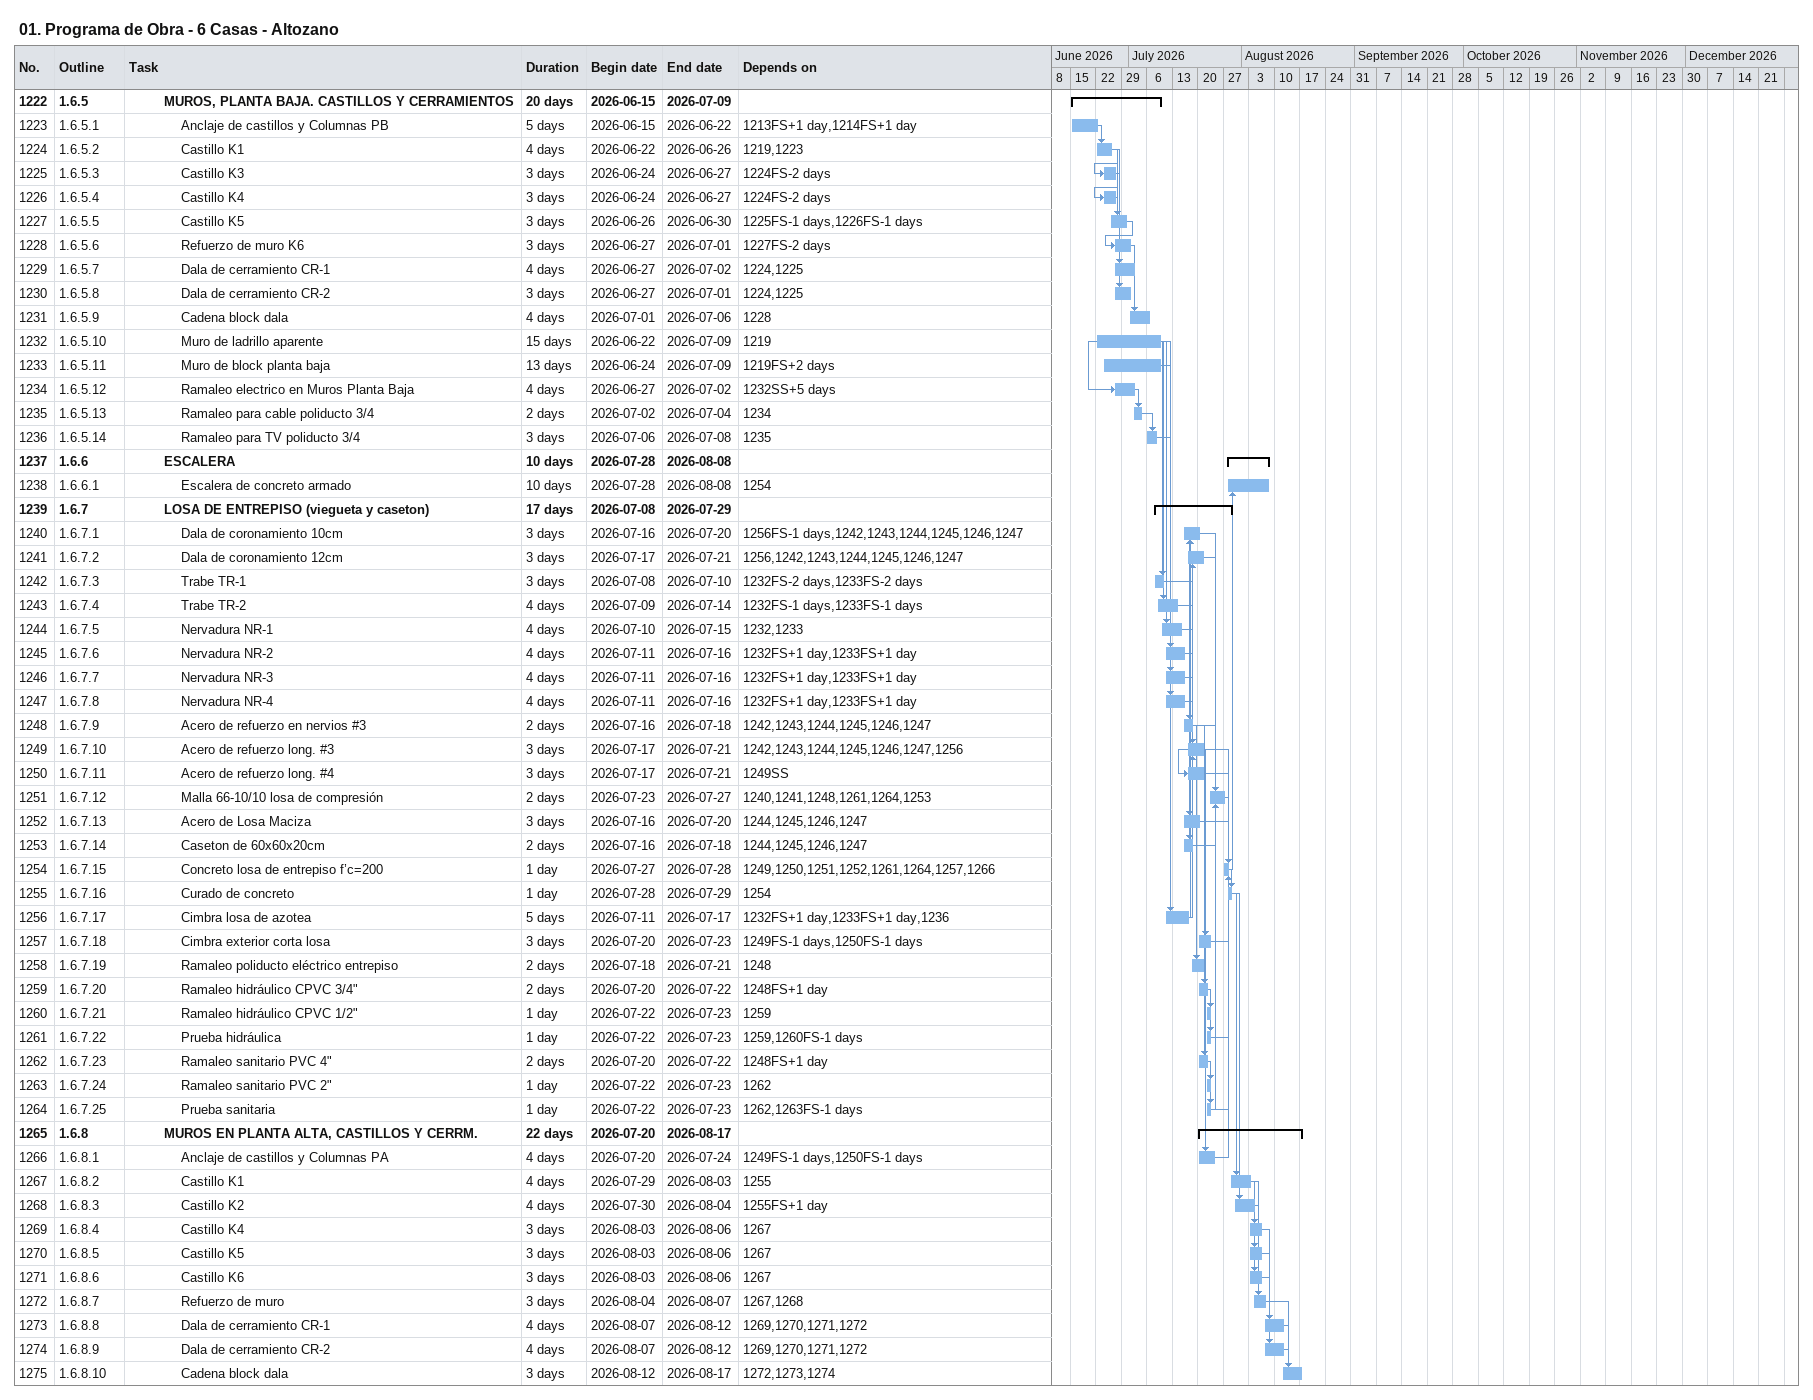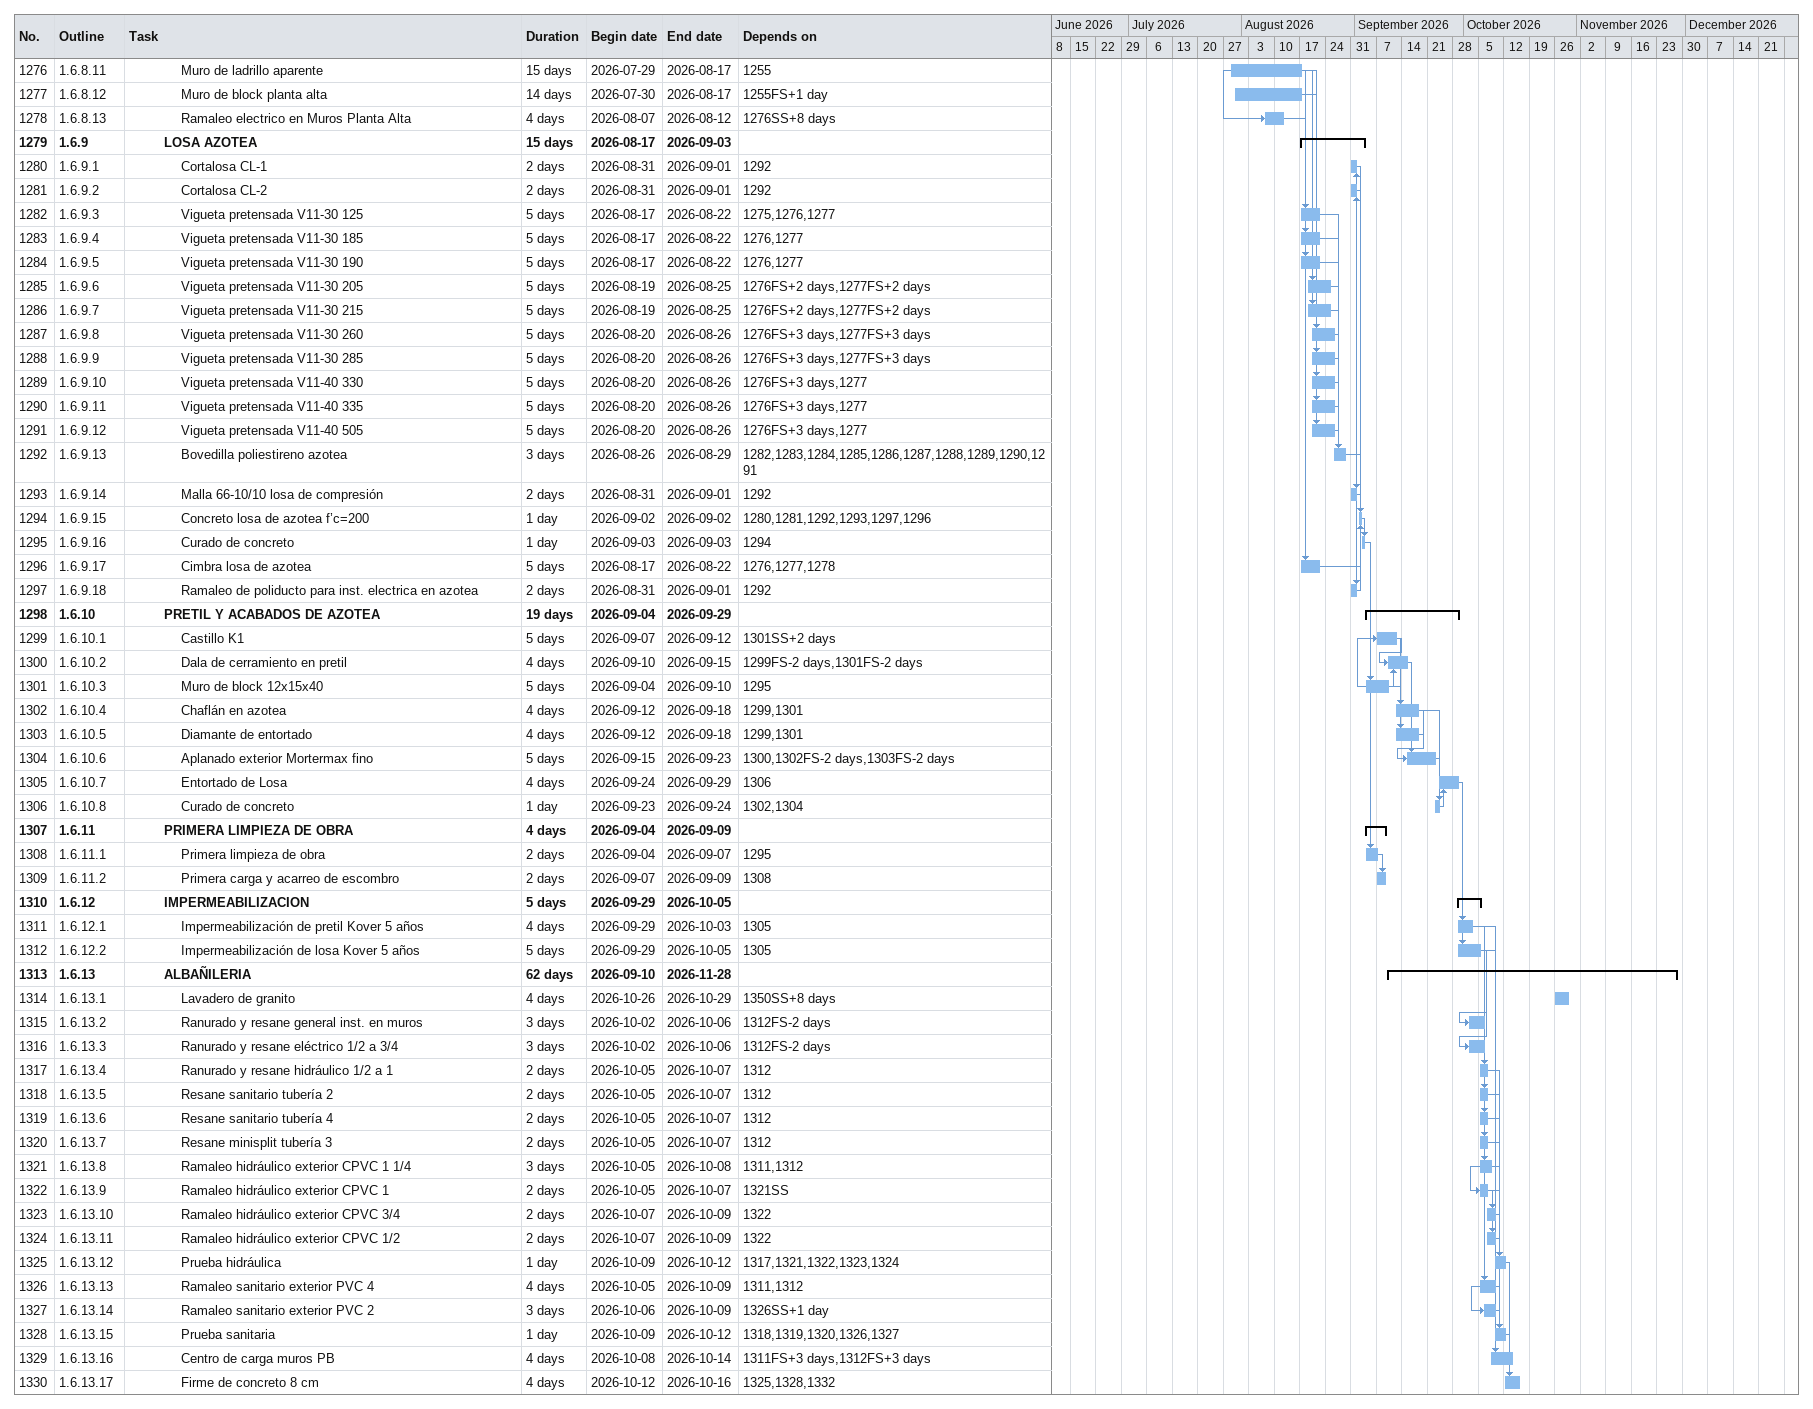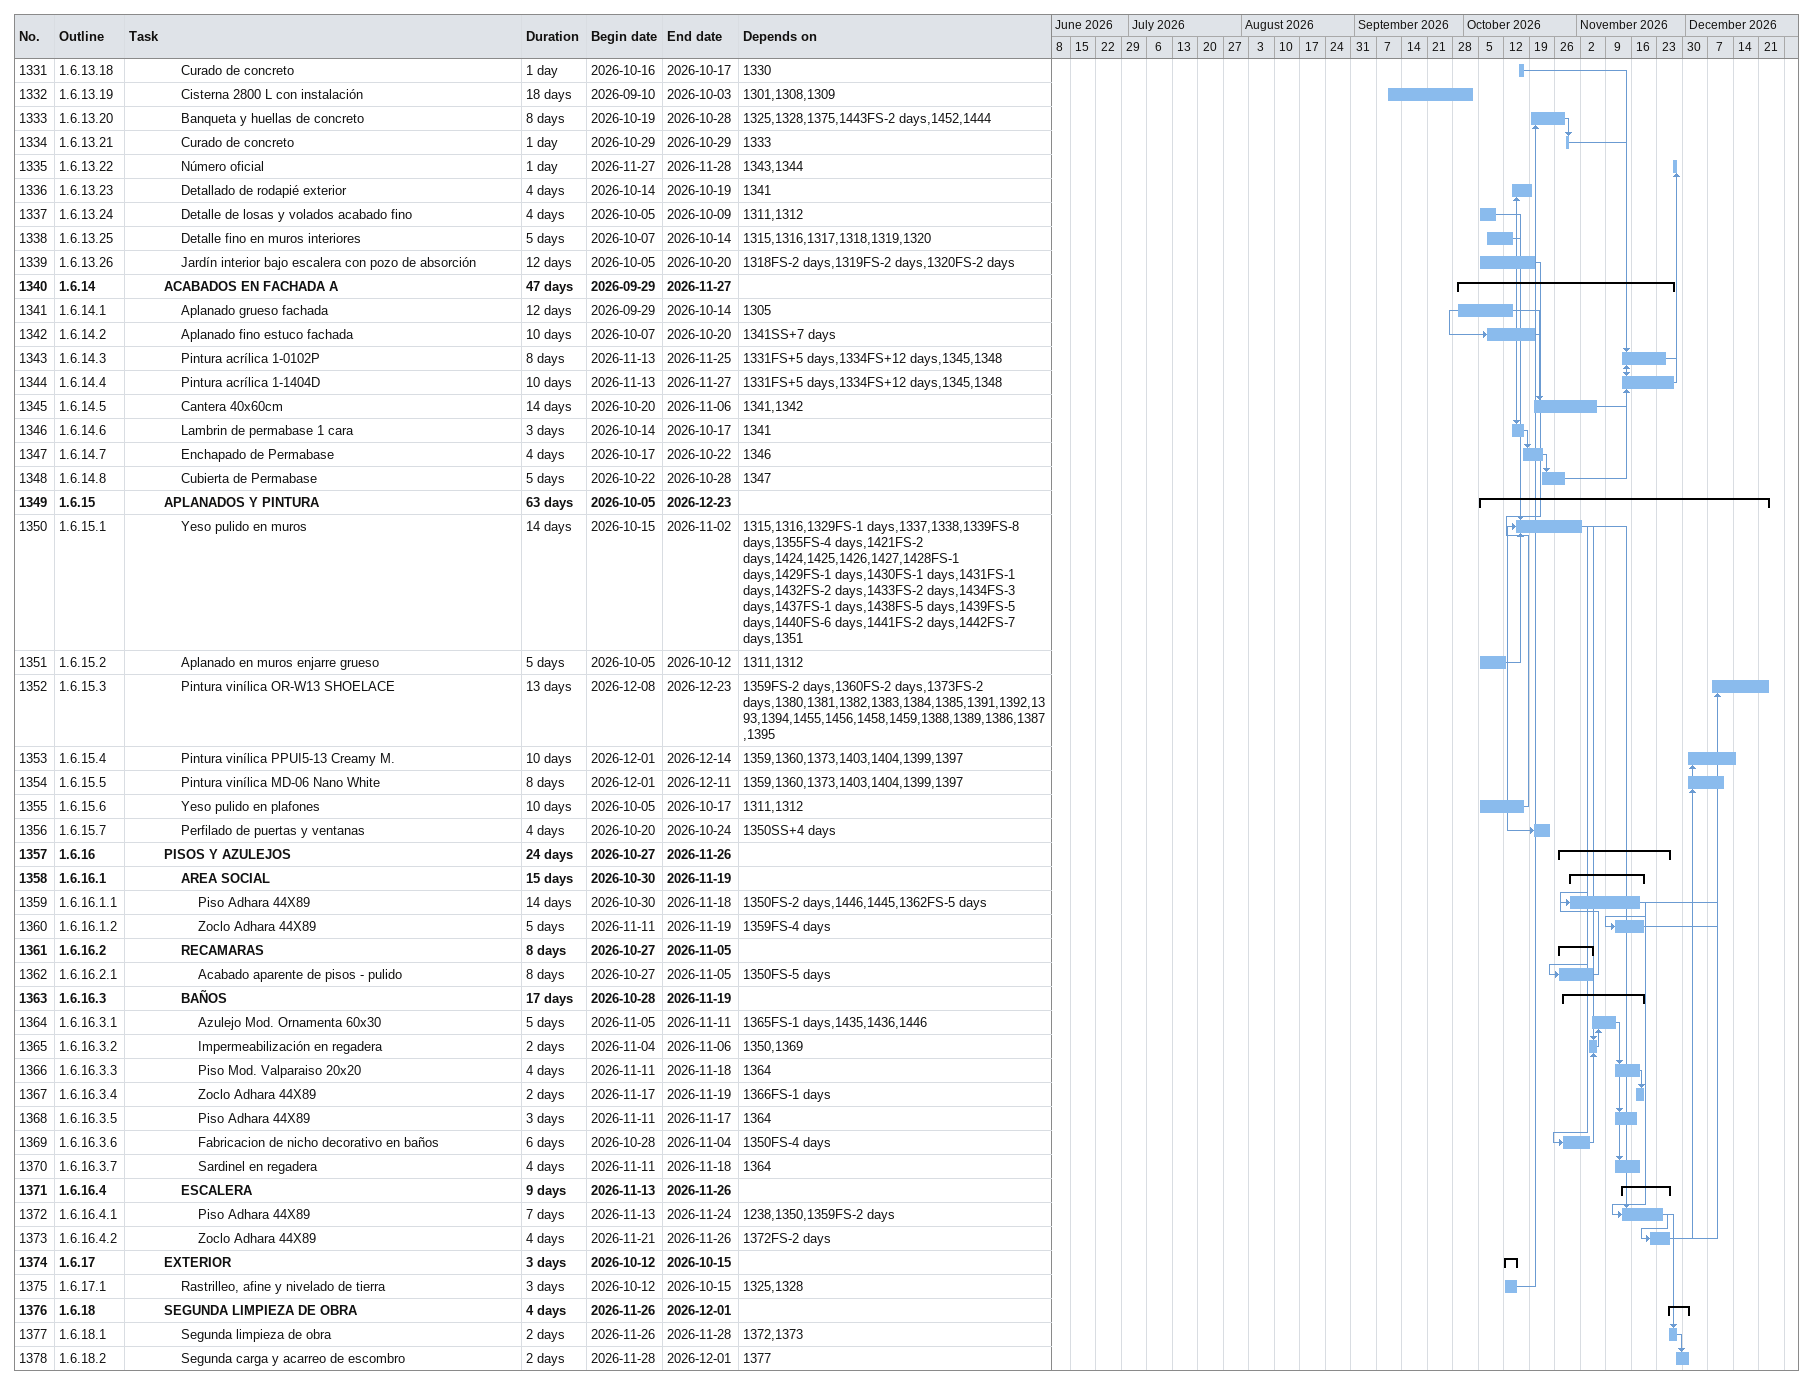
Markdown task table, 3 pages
01. Programa de Obra - 6 Casas - Altozano

| ID | WBS | Task | Duration | Start | Finish | Predecessors |
|---|---|---|---|---|---|---|
| 1222 | 1.6.5 | **MUROS, PLANTA BAJA. CASTILLOS Y CERRAMIENTOS** | 20d | 2026-06-15 | 2026-07-09 |  |
| 1223 | 1.6.5.1 | Anclaje de castillos y Columnas PB | 5d | 2026-06-15 | 2026-06-22 | 1213FS+1d, 1214FS+1d |
| 1224 | 1.6.5.2 | Castillo K1 | 4d | 2026-06-22 | 2026-06-26 | 1219, 1223 |
| 1225 | 1.6.5.3 | Castillo K3 | 3d | 2026-06-24 | 2026-06-27 | 1224FS-2d |
| 1226 | 1.6.5.4 | Castillo K4 | 3d | 2026-06-24 | 2026-06-27 | 1224FS-2d |
| 1227 | 1.6.5.5 | Castillo K5 | 3d | 2026-06-26 | 2026-06-30 | 1225FS-1d, 1226FS-1d |
| 1228 | 1.6.5.6 | Refuerzo de muro K6 | 3d | 2026-06-27 | 2026-07-01 | 1227FS-2d |
| 1229 | 1.6.5.7 | Dala de cerramiento CR-1 | 4d | 2026-06-27 | 2026-07-02 | 1224, 1225 |
| 1230 | 1.6.5.8 | Dala de cerramiento CR-2 | 3d | 2026-06-27 | 2026-07-01 | 1224, 1225 |
| 1231 | 1.6.5.9 | Cadena block dala | 4d | 2026-07-01 | 2026-07-06 | 1228 |
| 1232 | 1.6.5.10 | Muro de ladrillo aparente | 15d | 2026-06-22 | 2026-07-09 | 1219 |
| 1233 | 1.6.5.11 | Muro de block planta baja | 13d | 2026-06-24 | 2026-07-09 | 1219FS+2d |
| 1234 | 1.6.5.12 | Ramaleo electrico en Muros Planta Baja | 4d | 2026-06-27 | 2026-07-02 | 1232SS+5d |
| 1235 | 1.6.5.13 | Ramaleo para cable poliducto 3/4 | 2d | 2026-07-02 | 2026-07-04 | 1234 |
| 1236 | 1.6.5.14 | Ramaleo para TV poliducto 3/4 | 3d | 2026-07-06 | 2026-07-08 | 1235 |
| 1237 | 1.6.6 | **ESCALERA** | 10d | 2026-07-28 | 2026-08-08 |  |
| 1238 | 1.6.6.1 | Escalera de concreto armado | 10d | 2026-07-28 | 2026-08-08 | 1254 |
| 1239 | 1.6.7 | **LOSA DE ENTREPISO (viegueta y caseton)** | 17d | 2026-07-08 | 2026-07-29 |  |
| 1240 | 1.6.7.1 | Dala de coronamiento 10cm | 3d | 2026-07-16 | 2026-07-20 | 1256FS-1d, 1242, 1243, 1244, 1245, 1246, 1247 |
| 1241 | 1.6.7.2 | Dala de coronamiento 12cm | 3d | 2026-07-17 | 2026-07-21 | 1256, 1242, 1243, 1244, 1245, 1246, 1247 |
| 1242 | 1.6.7.3 | Trabe TR-1 | 3d | 2026-07-08 | 2026-07-10 | 1232FS-2d, 1233FS-2d |
| 1243 | 1.6.7.4 | Trabe TR-2 | 4d | 2026-07-09 | 2026-07-14 | 1232FS-1d, 1233FS-1d |
| 1244 | 1.6.7.5 | Nervadura NR-1 | 4d | 2026-07-10 | 2026-07-15 | 1232, 1233 |
| 1245 | 1.6.7.6 | Nervadura NR-2 | 4d | 2026-07-11 | 2026-07-16 | 1232FS+1d, 1233FS+1d |
| 1246 | 1.6.7.7 | Nervadura NR-3 | 4d | 2026-07-11 | 2026-07-16 | 1232FS+1d, 1233FS+1d |
| 1247 | 1.6.7.8 | Nervadura NR-4 | 4d | 2026-07-11 | 2026-07-16 | 1232FS+1d, 1233FS+1d |
| 1248 | 1.6.7.9 | Acero de refuerzo en nervios #3 | 2d | 2026-07-16 | 2026-07-18 | 1242, 1243, 1244, 1245, 1246, 1247 |
| 1249 | 1.6.7.10 | Acero de refuerzo long. #3 | 3d | 2026-07-17 | 2026-07-21 | 1242, 1243, 1244, 1245, 1246, 1247, 1256 |
| 1250 | 1.6.7.11 | Acero de refuerzo long. #4 | 3d | 2026-07-17 | 2026-07-21 | 1249SS |
| 1251 | 1.6.7.12 | Malla 66-10/10 losa de compresión | 2d | 2026-07-23 | 2026-07-27 | 1240, 1241, 1248, 1261, 1264, 1253 |
| 1252 | 1.6.7.13 | Acero de Losa Maciza | 3d | 2026-07-16 | 2026-07-20 | 1244, 1245, 1246, 1247 |
| 1253 | 1.6.7.14 | Caseton de 60x60x20cm | 2d | 2026-07-16 | 2026-07-18 | 1244, 1245, 1246, 1247 |
| 1254 | 1.6.7.15 | Concreto losa de entrepiso f’c=200 | 1d | 2026-07-27 | 2026-07-28 | 1249, 1250, 1251, 1252, 1261, 1264, 1257, 1266 |
| 1255 | 1.6.7.16 | Curado de concreto | 1d | 2026-07-28 | 2026-07-29 | 1254 |
| 1256 | 1.6.7.17 | Cimbra losa de azotea | 5d | 2026-07-11 | 2026-07-17 | 1232FS+1d, 1233FS+1d, 1236 |
| 1257 | 1.6.7.18 | Cimbra exterior corta losa | 3d | 2026-07-20 | 2026-07-23 | 1249FS-1d, 1250FS-1d |
| 1258 | 1.6.7.19 | Ramaleo poliducto eléctrico entrepiso | 2d | 2026-07-18 | 2026-07-21 | 1248 |
| 1259 | 1.6.7.20 | Ramaleo hidráulico CPVC 3/4" | 2d | 2026-07-20 | 2026-07-22 | 1248FS+1d |
| 1260 | 1.6.7.21 | Ramaleo hidráulico CPVC 1/2" | 1d | 2026-07-22 | 2026-07-23 | 1259 |
| 1261 | 1.6.7.22 | Prueba hidráulica | 1d | 2026-07-22 | 2026-07-23 | 1259, 1260FS-1d |
| 1262 | 1.6.7.23 | Ramaleo sanitario PVC 4" | 2d | 2026-07-20 | 2026-07-22 | 1248FS+1d |
| 1263 | 1.6.7.24 | Ramaleo sanitario PVC 2" | 1d | 2026-07-22 | 2026-07-23 | 1262 |
| 1264 | 1.6.7.25 | Prueba sanitaria | 1d | 2026-07-22 | 2026-07-23 | 1262, 1263FS-1d |
| 1265 | 1.6.8 | **MUROS EN PLANTA ALTA, CASTILLOS Y CERRM.** | 22d | 2026-07-20 | 2026-08-17 |  |
| 1266 | 1.6.8.1 | Anclaje de castillos y Columnas PA | 4d | 2026-07-20 | 2026-07-24 | 1249FS-1d, 1250FS-1d |
| 1267 | 1.6.8.2 | Castillo K1 | 4d | 2026-07-29 | 2026-08-03 | 1255 |
| 1268 | 1.6.8.3 | Castillo K2 | 4d | 2026-07-30 | 2026-08-04 | 1255FS+1d |
| 1269 | 1.6.8.4 | Castillo K4 | 3d | 2026-08-03 | 2026-08-06 | 1267 |
| 1270 | 1.6.8.5 | Castillo K5 | 3d | 2026-08-03 | 2026-08-06 | 1267 |
| 1271 | 1.6.8.6 | Castillo K6 | 3d | 2026-08-03 | 2026-08-06 | 1267 |
| 1272 | 1.6.8.7 | Refuerzo de muro | 3d | 2026-08-04 | 2026-08-07 | 1267, 1268 |
| 1273 | 1.6.8.8 | Dala de cerramiento CR-1 | 4d | 2026-08-07 | 2026-08-12 | 1269, 1270, 1271, 1272 |
| 1274 | 1.6.8.9 | Dala de cerramiento CR-2 | 4d | 2026-08-07 | 2026-08-12 | 1269, 1270, 1271, 1272 |
| 1275 | 1.6.8.10 | Cadena block dala | 3d | 2026-08-12 | 2026-08-17 | 1272, 1273, 1274 |
| 1276 | 1.6.8.11 | Muro de ladrillo aparente | 15d | 2026-07-29 | 2026-08-17 | 1255 |
| 1277 | 1.6.8.12 | Muro de block planta alta | 14d | 2026-07-30 | 2026-08-17 | 1255FS+1d |
| 1278 | 1.6.8.13 | Ramaleo electrico en Muros Planta Alta | 4d | 2026-08-07 | 2026-08-12 | 1276SS+8d |
| 1279 | 1.6.9 | **LOSA AZOTEA** | 15d | 2026-08-17 | 2026-09-03 |  |
| 1280 | 1.6.9.1 | Cortalosa CL-1 | 2d | 2026-08-31 | 2026-09-01 | 1292 |
| 1281 | 1.6.9.2 | Cortalosa CL-2 | 2d | 2026-08-31 | 2026-09-01 | 1292 |
| 1282 | 1.6.9.3 | Vigueta pretensada V11-30 125 | 5d | 2026-08-17 | 2026-08-22 | 1275, 1276, 1277 |
| 1283 | 1.6.9.4 | Vigueta pretensada V11-30 185 | 5d | 2026-08-17 | 2026-08-22 | 1276, 1277 |
| 1284 | 1.6.9.5 | Vigueta pretensada V11-30 190 | 5d | 2026-08-17 | 2026-08-22 | 1276, 1277 |
| 1285 | 1.6.9.6 | Vigueta pretensada V11-30 205 | 5d | 2026-08-19 | 2026-08-25 | 1276FS+2d, 1277FS+2d |
| 1286 | 1.6.9.7 | Vigueta pretensada V11-30 215 | 5d | 2026-08-19 | 2026-08-25 | 1276FS+2d, 1277FS+2d |
| 1287 | 1.6.9.8 | Vigueta pretensada V11-30 260 | 5d | 2026-08-20 | 2026-08-26 | 1276FS+3d, 1277FS+3d |
| 1288 | 1.6.9.9 | Vigueta pretensada V11-30 285 | 5d | 2026-08-20 | 2026-08-26 | 1276FS+3d, 1277FS+3d |
| 1289 | 1.6.9.10 | Vigueta pretensada V11-40 330 | 5d | 2026-08-20 | 2026-08-26 | 1276FS+3d, 1277 |
| 1290 | 1.6.9.11 | Vigueta pretensada V11-40 335 | 5d | 2026-08-20 | 2026-08-26 | 1276FS+3d, 1277 |
| 1291 | 1.6.9.12 | Vigueta pretensada V11-40 505 | 5d | 2026-08-20 | 2026-08-26 | 1276FS+3d, 1277 |
| 1292 | 1.6.9.13 | Bovedilla poliestireno azotea | 3d | 2026-08-26 | 2026-08-29 | 1282, 1283, 1284, 1285, 1286, 1287, 1288, 1289, 1290, 1291 |
| 1293 | 1.6.9.14 | Malla 66-10/10 losa de compresión | 2d | 2026-08-31 | 2026-09-01 | 1292 |
| 1294 | 1.6.9.15 | Concreto losa de azotea f’c=200 | 1d | 2026-09-02 | 2026-09-02 | 1280, 1281, 1292, 1293, 1297, 1296 |
| 1295 | 1.6.9.16 | Curado de concreto | 1d | 2026-09-03 | 2026-09-03 | 1294 |
| 1296 | 1.6.9.17 | Cimbra losa de azotea | 5d | 2026-08-17 | 2026-08-22 | 1276, 1277, 1278 |
| 1297 | 1.6.9.18 | Ramaleo de poliducto para inst. electrica en azotea | 2d | 2026-08-31 | 2026-09-01 | 1292 |
| 1298 | 1.6.10 | **PRETIL Y ACABADOS DE AZOTEA** | 19d | 2026-09-04 | 2026-09-29 |  |
| 1299 | 1.6.10.1 | Castillo K1 | 5d | 2026-09-07 | 2026-09-12 | 1301SS+2d |
| 1300 | 1.6.10.2 | Dala de cerramiento en pretil | 4d | 2026-09-10 | 2026-09-15 | 1299FS-2d, 1301FS-2d |
| 1301 | 1.6.10.3 | Muro de block 12x15x40 | 5d | 2026-09-04 | 2026-09-10 | 1295 |
| 1302 | 1.6.10.4 | Chaflán en azotea | 4d | 2026-09-12 | 2026-09-18 | 1299, 1301 |
| 1303 | 1.6.10.5 | Diamante de entortado | 4d | 2026-09-12 | 2026-09-18 | 1299, 1301 |
| 1304 | 1.6.10.6 | Aplanado exterior Mortermax fino | 5d | 2026-09-15 | 2026-09-23 | 1300, 1302FS-2d, 1303FS-2d |
| 1305 | 1.6.10.7 | Entortado de Losa | 4d | 2026-09-24 | 2026-09-29 | 1306 |
| 1306 | 1.6.10.8 | Curado de concreto | 1d | 2026-09-23 | 2026-09-24 | 1302, 1304 |
| 1307 | 1.6.11 | **PRIMERA LIMPIEZA DE OBRA** | 4d | 2026-09-04 | 2026-09-09 |  |
| 1308 | 1.6.11.1 | Primera limpieza de obra | 2d | 2026-09-04 | 2026-09-07 | 1295 |
| 1309 | 1.6.11.2 | Primera carga y acarreo de escombro | 2d | 2026-09-07 | 2026-09-09 | 1308 |
| 1310 | 1.6.12 | **IMPERMEABILIZACION** | 5d | 2026-09-29 | 2026-10-05 |  |
| 1311 | 1.6.12.1 | Impermeabilización de pretil Kover 5 años | 4d | 2026-09-29 | 2026-10-03 | 1305 |
| 1312 | 1.6.12.2 | Impermeabilización de losa Kover 5 años | 5d | 2026-09-29 | 2026-10-05 | 1305 |
| 1313 | 1.6.13 | **ALBAÑILERIA** | 62d | 2026-09-10 | 2026-11-28 |  |
| 1314 | 1.6.13.1 | Lavadero de granito | 4d | 2026-10-26 | 2026-10-29 | 1350SS+8d |
| 1315 | 1.6.13.2 | Ranurado y resane general inst. en muros | 3d | 2026-10-02 | 2026-10-06 | 1312FS-2d |
| 1316 | 1.6.13.3 | Ranurado y resane eléctrico 1/2 a 3/4 | 3d | 2026-10-02 | 2026-10-06 | 1312FS-2d |
| 1317 | 1.6.13.4 | Ranurado y resane hidráulico 1/2 a 1 | 2d | 2026-10-05 | 2026-10-07 | 1312 |
| 1318 | 1.6.13.5 | Resane sanitario tubería 2 | 2d | 2026-10-05 | 2026-10-07 | 1312 |
| 1319 | 1.6.13.6 | Resane sanitario tubería 4 | 2d | 2026-10-05 | 2026-10-07 | 1312 |
| 1320 | 1.6.13.7 | Resane minisplit tubería 3 | 2d | 2026-10-05 | 2026-10-07 | 1312 |
| 1321 | 1.6.13.8 | Ramaleo hidráulico exterior CPVC 1 1/4 | 3d | 2026-10-05 | 2026-10-08 | 1311, 1312 |
| 1322 | 1.6.13.9 | Ramaleo hidráulico exterior CPVC 1 | 2d | 2026-10-05 | 2026-10-07 | 1321SS |
| 1323 | 1.6.13.10 | Ramaleo hidráulico exterior CPVC 3/4 | 2d | 2026-10-07 | 2026-10-09 | 1322 |
| 1324 | 1.6.13.11 | Ramaleo hidráulico exterior CPVC 1/2 | 2d | 2026-10-07 | 2026-10-09 | 1322 |
| 1325 | 1.6.13.12 | Prueba hidráulica | 1d | 2026-10-09 | 2026-10-12 | 1317, 1321, 1322, 1323, 1324 |
| 1326 | 1.6.13.13 | Ramaleo sanitario exterior PVC 4 | 4d | 2026-10-05 | 2026-10-09 | 1311, 1312 |
| 1327 | 1.6.13.14 | Ramaleo sanitario exterior PVC 2 | 3d | 2026-10-06 | 2026-10-09 | 1326SS+1d |
| 1328 | 1.6.13.15 | Prueba sanitaria | 1d | 2026-10-09 | 2026-10-12 | 1318, 1319, 1320, 1326, 1327 |
| 1329 | 1.6.13.16 | Centro de carga muros PB | 4d | 2026-10-08 | 2026-10-14 | 1311FS+3d, 1312FS+3d |
| 1330 | 1.6.13.17 | Firme de concreto 8 cm | 4d | 2026-10-12 | 2026-10-16 | 1325, 1328, 1332 |
| 1331 | 1.6.13.18 | Curado de concreto | 1d | 2026-10-16 | 2026-10-17 | 1330 |
| 1332 | 1.6.13.19 | Cisterna 2800 L con instalación | 18d | 2026-09-10 | 2026-10-03 | 1301, 1308, 1309 |
| 1333 | 1.6.13.20 | Banqueta y huellas de concreto | 8d | 2026-10-19 | 2026-10-28 | 1325, 1328, 1375, 1443FS-2d, 1452, 1444 |
| 1334 | 1.6.13.21 | Curado de concreto | 1d | 2026-10-29 | 2026-10-29 | 1333 |
| 1335 | 1.6.13.22 | Número oficial | 1d | 2026-11-27 | 2026-11-28 | 1343, 1344 |
| 1336 | 1.6.13.23 | Detallado de rodapié exterior | 4d | 2026-10-14 | 2026-10-19 | 1341 |
| 1337 | 1.6.13.24 | Detalle de losas y volados acabado fino | 4d | 2026-10-05 | 2026-10-09 | 1311, 1312 |
| 1338 | 1.6.13.25 | Detalle fino en muros interiores | 5d | 2026-10-07 | 2026-10-14 | 1315, 1316, 1317, 1318, 1319, 1320 |
| 1339 | 1.6.13.26 | Jardín interior bajo escalera con pozo de absorción | 12d | 2026-10-05 | 2026-10-20 | 1318FS-2d, 1319FS-2d, 1320FS-2d |
| 1340 | 1.6.14 | **ACABADOS EN FACHADA A** | 47d | 2026-09-29 | 2026-11-27 |  |
| 1341 | 1.6.14.1 | Aplanado grueso fachada | 12d | 2026-09-29 | 2026-10-14 | 1305 |
| 1342 | 1.6.14.2 | Aplanado fino estuco fachada | 10d | 2026-10-07 | 2026-10-20 | 1341SS+7d |
| 1343 | 1.6.14.3 | Pintura acrílica 1-0102P | 8d | 2026-11-13 | 2026-11-25 | 1331FS+5d, 1334FS+12d, 1345, 1348 |
| 1344 | 1.6.14.4 | Pintura acrílica 1-1404D | 10d | 2026-11-13 | 2026-11-27 | 1331FS+5d, 1334FS+12d, 1345, 1348 |
| 1345 | 1.6.14.5 | Cantera 40x60cm | 14d | 2026-10-20 | 2026-11-06 | 1341, 1342 |
| 1346 | 1.6.14.6 | Lambrin de permabase 1 cara | 3d | 2026-10-14 | 2026-10-17 | 1341 |
| 1347 | 1.6.14.7 | Enchapado de Permabase | 4d | 2026-10-17 | 2026-10-22 | 1346 |
| 1348 | 1.6.14.8 | Cubierta de Permabase | 5d | 2026-10-22 | 2026-10-28 | 1347 |
| 1349 | 1.6.15 | **APLANADOS Y PINTURA** | 63d | 2026-10-05 | 2026-12-23 |  |
| 1350 | 1.6.15.1 | Yeso pulido en muros | 14d | 2026-10-15 | 2026-11-02 | 1315, 1316, 1329FS-1d, 1337, 1338, 1339FS-8d, 1355FS-4d, 1421FS-2d, 1424, 1425, 1426, 1427, 1428FS-1d, 1429FS-1d, 1430FS-1d, 1431FS-1d, 1432FS-2d, 1433FS-2d, 1434FS-3d, 1437FS-1d, 1438FS-5d, 1439FS-5d, 1440FS-6d, 1441FS-2d, 1442FS-7d, 1351 |
| 1351 | 1.6.15.2 | Aplanado en muros enjarre grueso | 5d | 2026-10-05 | 2026-10-12 | 1311, 1312 |
| 1352 | 1.6.15.3 | Pintura vinílica OR-W13 SHOELACE | 13d | 2026-12-08 | 2026-12-23 | 1359FS-2d, 1360FS-2d, 1373FS-2d, 1380, 1381, 1382, 1383, 1384, 1385, 1391, 1392, 1393, 1394, 1455, 1456, 1458, 1459, 1388, 1389, 1386, 1387, 1395 |
| 1353 | 1.6.15.4 | Pintura vinílica PPUI5-13 Creamy M. | 10d | 2026-12-01 | 2026-12-14 | 1359, 1360, 1373, 1403, 1404, 1399, 1397 |
| 1354 | 1.6.15.5 | Pintura vinílica MD-06 Nano White | 8d | 2026-12-01 | 2026-12-11 | 1359, 1360, 1373, 1403, 1404, 1399, 1397 |
| 1355 | 1.6.15.6 | Yeso pulido en plafones | 10d | 2026-10-05 | 2026-10-17 | 1311, 1312 |
| 1356 | 1.6.15.7 | Perfilado de puertas y ventanas | 4d | 2026-10-20 | 2026-10-24 | 1350SS+4d |
| 1357 | 1.6.16 | **PISOS Y AZULEJOS** | 24d | 2026-10-27 | 2026-11-26 |  |
| 1358 | 1.6.16.1 | **AREA SOCIAL** | 15d | 2026-10-30 | 2026-11-19 |  |
| 1359 | 1.6.16.1.1 | Piso Adhara 44X89 | 14d | 2026-10-30 | 2026-11-18 | 1350FS-2d, 1446, 1445, 1362FS-5d |
| 1360 | 1.6.16.1.2 | Zoclo Adhara 44X89 | 5d | 2026-11-11 | 2026-11-19 | 1359FS-4d |
| 1361 | 1.6.16.2 | **RECAMARAS** | 8d | 2026-10-27 | 2026-11-05 |  |
| 1362 | 1.6.16.2.1 | Acabado aparente de pisos - pulido | 8d | 2026-10-27 | 2026-11-05 | 1350FS-5d |
| 1363 | 1.6.16.3 | **BAÑOS** | 17d | 2026-10-28 | 2026-11-19 |  |
| 1364 | 1.6.16.3.1 | Azulejo Mod. Ornamenta 60x30 | 5d | 2026-11-05 | 2026-11-11 | 1365FS-1d, 1435, 1436, 1446 |
| 1365 | 1.6.16.3.2 | Impermeabilización en regadera | 2d | 2026-11-04 | 2026-11-06 | 1350, 1369 |
| 1366 | 1.6.16.3.3 | Piso Mod. Valparaiso 20x20 | 4d | 2026-11-11 | 2026-11-18 | 1364 |
| 1367 | 1.6.16.3.4 | Zoclo Adhara 44X89 | 2d | 2026-11-17 | 2026-11-19 | 1366FS-1d |
| 1368 | 1.6.16.3.5 | Piso Adhara 44X89 | 3d | 2026-11-11 | 2026-11-17 | 1364 |
| 1369 | 1.6.16.3.6 | Fabricacion de nicho decorativo en baños | 6d | 2026-10-28 | 2026-11-04 | 1350FS-4d |
| 1370 | 1.6.16.3.7 | Sardinel en regadera | 4d | 2026-11-11 | 2026-11-18 | 1364 |
| 1371 | 1.6.16.4 | **ESCALERA** | 9d | 2026-11-13 | 2026-11-26 |  |
| 1372 | 1.6.16.4.1 | Piso Adhara 44X89 | 7d | 2026-11-13 | 2026-11-24 | 1238, 1350, 1359FS-2d |
| 1373 | 1.6.16.4.2 | Zoclo Adhara 44X89 | 4d | 2026-11-21 | 2026-11-26 | 1372FS-2d |
| 1374 | 1.6.17 | **EXTERIOR** | 3d | 2026-10-12 | 2026-10-15 |  |
| 1375 | 1.6.17.1 | Rastrilleo, afine y nivelado de tierra | 3d | 2026-10-12 | 2026-10-15 | 1325, 1328 |
| 1376 | 1.6.18 | **SEGUNDA LIMPIEZA DE OBRA** | 4d | 2026-11-26 | 2026-12-01 |  |
| 1377 | 1.6.18.1 | Segunda limpieza de obra | 2d | 2026-11-26 | 2026-11-28 | 1372, 1373 |
| 1378 | 1.6.18.2 | Segunda carga y acarreo de escombro | 2d | 2026-11-28 | 2026-12-01 | 1377 |
